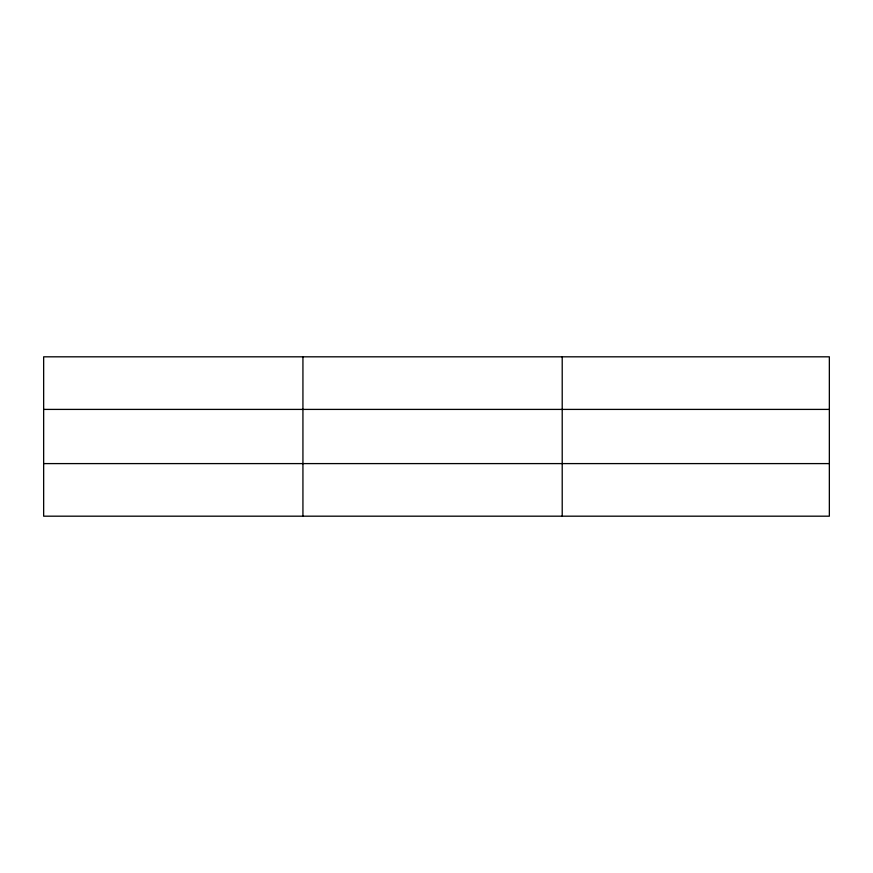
<?xml version="1.0" encoding="UTF-8"?>
<svg xmlns="http://www.w3.org/2000/svg" width="873" height="873" viewBox="0 0 873 873"><rect width="100%" height="100%" fill="white"/><g stroke="black" fill="none" stroke-linecap="round" stroke-linejoin="round"><path stroke-width="1.31" d="M302.931 516.183L302.931 356.817M562.212 516.183L562.212 356.817M829.35 409.404L829.35 356.817L43.65 356.817L43.65 516.183L829.35 516.183L829.35 409.404L43.65 409.404M43.65 463.596L829.35 463.596"/></g></svg>
